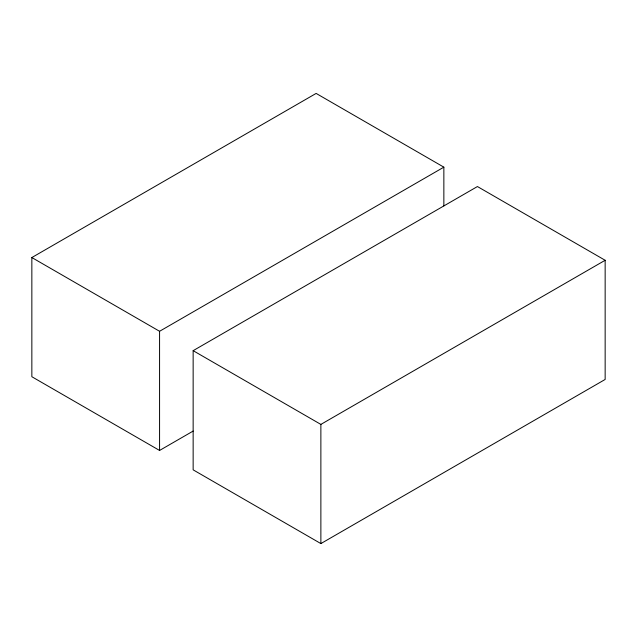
<?xml version="1.0" encoding="UTF-8"?>
<svg xmlns="http://www.w3.org/2000/svg" width="637" height="637" viewBox="0 0 637 637"><rect width="100%" height="100%" fill="white"/><g stroke="black" fill="none" stroke-linecap="round" stroke-linejoin="round"><path stroke-width="0.96" d="M193.17 431.058L159.569 450.455L31.85 376.722L31.85 257.547L316.127 93.416L443.854 167.157L443.854 205.886M31.85 257.547L159.569 331.288L443.854 167.157M193.146 350.668L477.432 186.545L605.15 260.278L605.15 379.453L320.873 543.584L193.146 469.843L193.146 350.668L320.873 424.409L605.15 260.278M320.873 424.409L320.873 543.584M159.569 331.288L159.569 450.455"/></g></svg>
